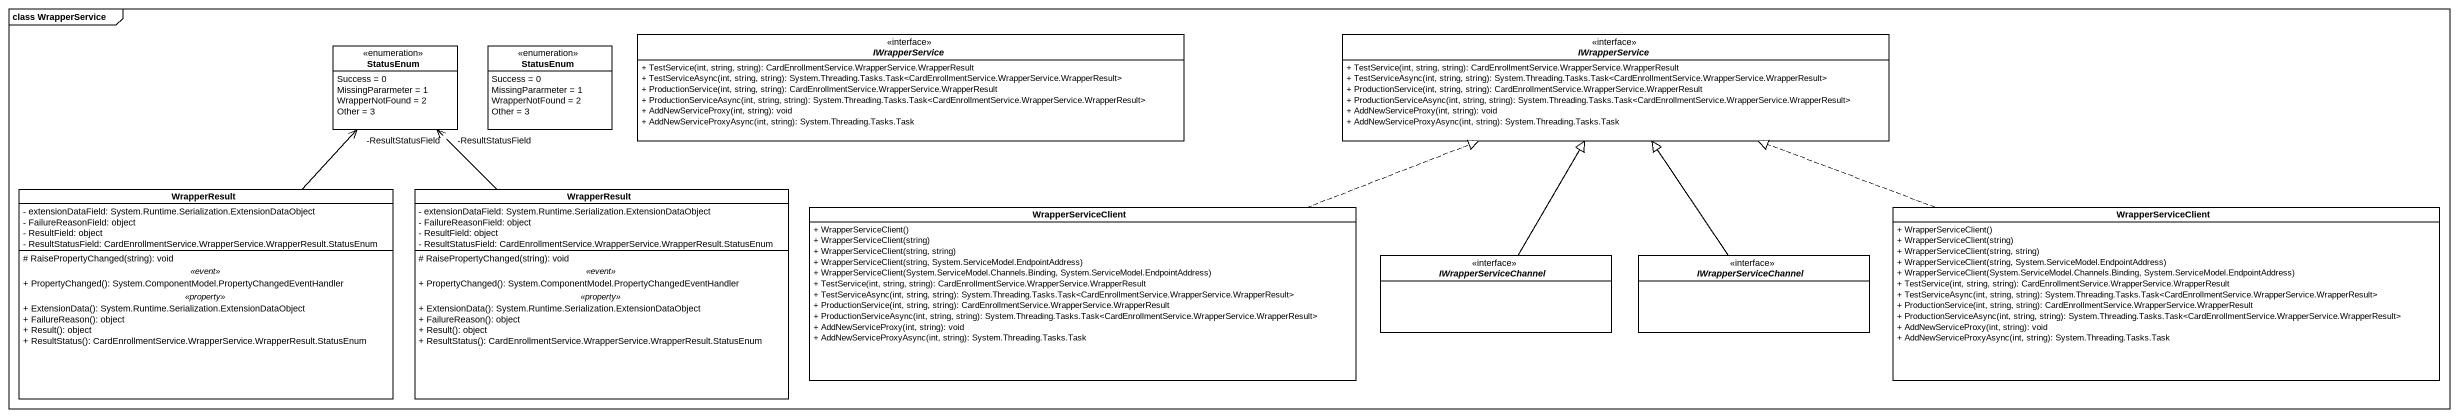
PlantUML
@startuml
mainframe class WrapperService
hide circle
hide empty members
skinparam classAttributeIconSize 0
enum StatusEnum {
  Success = 0
  MissingPararmeter = 1
  WrapperNotFound = 2
  Other = 3
}
enum "StatusEnum" as StatusEnum_2 {
  Success = 0
  MissingPararmeter = 1
  WrapperNotFound = 2
  Other = 3
}
interface IWrapperService {
  + TestService(int, string, string): CardEnrollmentService.WrapperService.WrapperResult
  + TestServiceAsync(int, string, string): System.Threading.Tasks.Task<CardEnrollmentService.WrapperService.WrapperResult>
  + ProductionService(int, string, string): CardEnrollmentService.WrapperService.WrapperResult
  + ProductionServiceAsync(int, string, string): System.Threading.Tasks.Task<CardEnrollmentService.WrapperService.WrapperResult>
  + AddNewServiceProxy(int, string): void
  + AddNewServiceProxyAsync(int, string): System.Threading.Tasks.Task
}
interface "IWrapperService" as IWrapperService_2 {
  + TestService(int, string, string): CardEnrollmentService.WrapperService.WrapperResult
  + TestServiceAsync(int, string, string): System.Threading.Tasks.Task<CardEnrollmentService.WrapperService.WrapperResult>
  + ProductionService(int, string, string): CardEnrollmentService.WrapperService.WrapperResult
  + ProductionServiceAsync(int, string, string): System.Threading.Tasks.Task<CardEnrollmentService.WrapperService.WrapperResult>
  + AddNewServiceProxy(int, string): void
  + AddNewServiceProxyAsync(int, string): System.Threading.Tasks.Task
}
class WrapperResult {
  - extensionDataField: System.Runtime.Serialization.ExtensionDataObject
  - FailureReasonField: object
  - ResultField: object
  - ResultStatusField: CardEnrollmentService.WrapperService.WrapperResult.StatusEnum
  --
  # RaisePropertyChanged(string): void
  .. <<event>> ..
  + PropertyChanged(): System.ComponentModel.PropertyChangedEventHandler
  .. <<property>> ..
  + ExtensionData(): System.Runtime.Serialization.ExtensionDataObject
  + FailureReason(): object
  + Result(): object
  + ResultStatus(): CardEnrollmentService.WrapperService.WrapperResult.StatusEnum
}
class "WrapperResult" as WrapperResult_2 {
  - extensionDataField: System.Runtime.Serialization.ExtensionDataObject
  - FailureReasonField: object
  - ResultField: object
  - ResultStatusField: CardEnrollmentService.WrapperService.WrapperResult.StatusEnum
  --
  # RaisePropertyChanged(string): void
  .. <<event>> ..
  + PropertyChanged(): System.ComponentModel.PropertyChangedEventHandler
  .. <<property>> ..
  + ExtensionData(): System.Runtime.Serialization.ExtensionDataObject
  + FailureReason(): object
  + Result(): object
  + ResultStatus(): CardEnrollmentService.WrapperService.WrapperResult.StatusEnum
}
class WrapperServiceClient {
  + WrapperServiceClient()
  + WrapperServiceClient(string)
  + WrapperServiceClient(string, string)
  + WrapperServiceClient(string, System.ServiceModel.EndpointAddress)
  + WrapperServiceClient(System.ServiceModel.Channels.Binding, System.ServiceModel.EndpointAddress)
  + TestService(int, string, string): CardEnrollmentService.WrapperService.WrapperResult
  + TestServiceAsync(int, string, string): System.Threading.Tasks.Task<CardEnrollmentService.WrapperService.WrapperResult>
  + ProductionService(int, string, string): CardEnrollmentService.WrapperService.WrapperResult
  + ProductionServiceAsync(int, string, string): System.Threading.Tasks.Task<CardEnrollmentService.WrapperService.WrapperResult>
  + AddNewServiceProxy(int, string): void
  + AddNewServiceProxyAsync(int, string): System.Threading.Tasks.Task
}
class "WrapperServiceClient" as WrapperServiceClient_2 {
  + WrapperServiceClient()
  + WrapperServiceClient(string)
  + WrapperServiceClient(string, string)
  + WrapperServiceClient(string, System.ServiceModel.EndpointAddress)
  + WrapperServiceClient(System.ServiceModel.Channels.Binding, System.ServiceModel.EndpointAddress)
  + TestService(int, string, string): CardEnrollmentService.WrapperService.WrapperResult
  + TestServiceAsync(int, string, string): System.Threading.Tasks.Task<CardEnrollmentService.WrapperService.WrapperResult>
  + ProductionService(int, string, string): CardEnrollmentService.WrapperService.WrapperResult
  + ProductionServiceAsync(int, string, string): System.Threading.Tasks.Task<CardEnrollmentService.WrapperService.WrapperResult>
  + AddNewServiceProxy(int, string): void
  + AddNewServiceProxyAsync(int, string): System.Threading.Tasks.Task
}
interface IWrapperServiceChannel
interface "IWrapperServiceChannel" as IWrapperServiceChannel_2
WrapperResult -up-> "-ResultStatusField" StatusEnum
WrapperResult_2 -up-> "-ResultStatusField" StatusEnum
WrapperServiceClient .right.|> IWrapperService_2
WrapperServiceClient_2 .left.|> IWrapperService_2
IWrapperServiceChannel -up-|> IWrapperService_2
IWrapperServiceChannel_2 -up-|> IWrapperService_2
@enduml
